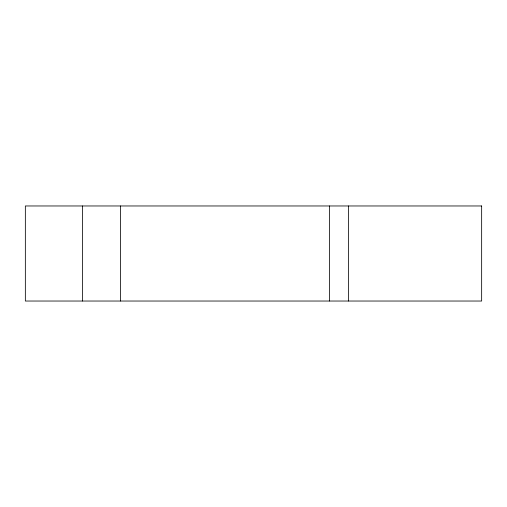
<?xml version="1.0" encoding="UTF-8"?>
<svg xmlns="http://www.w3.org/2000/svg" width="507" height="507" viewBox="0 0 507 507"><rect width="100%" height="100%" fill="white"/><g stroke="black" fill="none" stroke-linecap="round" stroke-linejoin="round"><path stroke-width="0.76" d="M348.562 205.969L348.562 301.031M329.55 205.969L329.55 301.031M120.413 205.969L120.413 301.031M82.388 205.969L82.388 301.031M481.65 205.969L25.35 205.969L25.35 301.031L481.65 301.031L481.65 205.969"/></g></svg>
